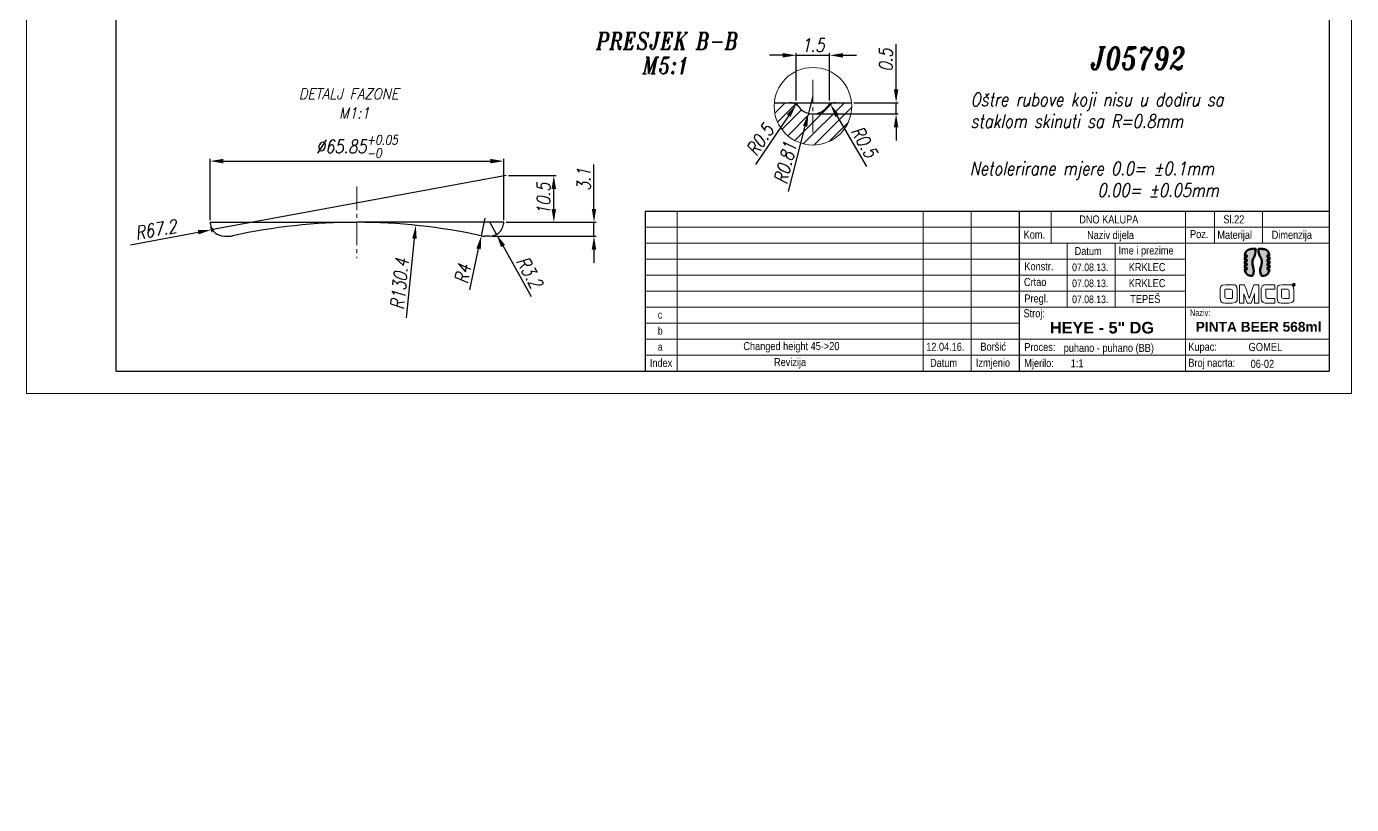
# Model space of a CAD drawing. Extents: x 407 to 920, y -71 to 445.
# Drawn here: x 406.7 to 703.7, y -71 to 103.3 of the extents above; entities that cross this region are included whole.
import ezdxf

# ---------------------------------------------------------------- set-up
doc = ezdxf.new("R2010")
doc.units = 0
doc.header["$LTSCALE"] = 7
doc.header["$MEASUREMENT"] = 0
doc.linetypes.add('CENTER2', pattern=[1.125, 0.75, -0.125, 0.125, -0.125])
doc.linetypes.add('HIDDEN', pattern=[0.375, 0.25, -0.125])
doc.layers.get('0').update_dxf_attribs({"linetype": 'CONTINUOUS', "lineweight": 15})
for name, color, linetype, lineweight in [('1', 1, 'CENTER2', 15), ('2', 2, 'HIDDEN', 15), ('3', 3, 'CONTINUOUS', 30), ('4', 5, 'CONTINUOUS', 50), ('8', 250, 'CONTINUOUS', 15)]:
    doc.layers.add(name, color=color, linetype=linetype, lineweight=lineweight)
doc.styles.add('ITALIC', font='italic.shx', dxfattribs={"width": 0.9, "height": 3})
doc.styles.add('ITALICT', font='ITALICT.shx', dxfattribs={"width": 0.8, "height": 3})
doc.styles.get("Standard").update_dxf_attribs({"font": 'isocp.shx', "height": 3})
doc.styles.add('style2', font='swissc.ttf')
doc.dimstyles.get("Standard").update_dxf_attribs({"dimtxt": 3, "dimasz": 3, "dimexe": 0.5, "dimexo": 0.5, "dimgap": 0.8, "dimtad": 1, "dimdsep": 46, "dimtxsty": 'ITALICT', "dimcen": 0.09, "dimazin": 2, "dimtfac": 1, "dimtmove": 0, "dimatfit": 3, "dimfxl": 1, "dimtolj": 1, "dimtzin": 0, "dimarcsym": 0})

# ---------------------------------------------------------------- blocks, each defined once
blk = doc.blocks.new('*D19')
at = {"color": 0, "lineweight": -2, "transparency": 16777216}
for p, q in [((447.83, 59.9), (447.83, 73.61)), ((450.83, 73.11), (510.68, 73.11)), ((513.68, 59.9), (513.68, 73.61))]:
    blk.add_line(p, q, dxfattribs=at)
at = {"color": 0, "transparency": 16777216}
for points in [[(450.83, 73.61), (450.83, 72.61), (447.83, 73.11)], [(510.68, 73.61), (510.68, 72.61), (513.68, 73.11)]]:
    blk.add_solid(points, dxfattribs=at)
at = {"color": 0, "transparency": 16777216, "insert": (480.76, 76.39), "char_height": 3, "attachment_point": 5, "style": 'ITALICT'}
blk.add_mtext('\\A1;%%c65.85{}{\\H0.71x;\\C3;\\S+0.05^ -0;}', dxfattribs=at)
blk = doc.blocks.new('*D20')
at = {"color": 0, "lineweight": -2, "transparency": 16777216}
for p, q in [((533.89, 62.4), (533.89, 72.37)), ((514.18, 59.4), (534.39, 59.4)), ((533.89, 56.3), (533.89, 59.4)), ((510.96, 56.3), (534.39, 56.3)), ((533.89, 53.3), (533.89, 50.3))]:
    blk.add_line(p, q, dxfattribs=at)
at = {"color": 0, "transparency": 16777216}
for points in [[(533.39, 62.4), (534.39, 62.4), (533.89, 59.4)], [(533.39, 53.3), (534.39, 53.3), (533.89, 56.3)]]:
    blk.add_solid(points, dxfattribs=at)
at = {"color": 0, "transparency": 16777216, "insert": (531.59, 69), "char_height": 3, "attachment_point": 5, "rotation": 90, "style": 'ITALICT'}
blk.add_mtext('\\A1;3.1', dxfattribs=at)
blk = doc.blocks.new('*D45')
at = {"color": 0, "lineweight": -2, "transparency": 16777216}
for p, q in [((510.46, 59.5), (512.03, 56.71)), ((519.9, 42.72), (513.5, 54.1))]:
    blk.add_line(p, q, dxfattribs=at)
at = {"color": 0, "transparency": 16777216}
blk.add_solid([(513.93, 54.34), (513.06, 53.85), (512.03, 56.71)], dxfattribs=at)
at = {"color": 0, "transparency": 16777216, "insert": (519.44, 48.23), "char_height": 3, "attachment_point": 5, "rotation": 299.3587, "style": 'ITALICT'}
blk.add_mtext('\\A1;R3.2', dxfattribs=at)
blk = doc.blocks.new('*D46')
at = {"color": 0, "lineweight": -2, "transparency": 16777216}
for p, q in [((509.46, 60.3), (508.64, 56.39)), ((506.09, 44.25), (508.02, 53.45))]:
    blk.add_line(p, q, dxfattribs=at)
at = {"color": 0, "transparency": 16777216}
blk.add_solid([(507.53, 53.55), (508.51, 53.35), (508.64, 56.39)], dxfattribs=at)
at = {"color": 0, "transparency": 16777216, "insert": (504.49, 47.86), "char_height": 3, "attachment_point": 5, "rotation": 78.136, "style": 'ITALICT'}
blk.add_mtext('\\A1;R4', dxfattribs=at)
blk = doc.blocks.new('*D47')
at = {"color": 0, "lineweight": -2, "transparency": 16777216}
blk.add_line((491.84, 37.98), (493.65, 55.75), dxfattribs=at)
at = {"color": 0, "transparency": 16777216}
blk.add_solid([(493.15, 55.8), (494.15, 55.7), (493.96, 58.73)], dxfattribs=at)
at = {"color": 0, "transparency": 16777216, "insert": (490.31, 45.61), "char_height": 3, "attachment_point": 5, "rotation": 84.1917, "style": 'ITALICT'}
blk.add_mtext('\\A1;R130.4', dxfattribs=at)
blk = doc.blocks.new('*D48')
at = {"color": 0, "lineweight": -2, "transparency": 16777216}
for p, q in [((514.21, 69.9), (448.12, 57.73)), ((429.97, 54.38), (445.17, 57.18))]:
    blk.add_line(p, q, dxfattribs=at)
blk.add_arc((514.21, 69.9), 67.2, 189.7783, 190.8654, dxfattribs=at)
at = {"color": 0, "transparency": 16777216}
blk.add_solid([(445.08, 57.67), (445.26, 56.69), (448.12, 57.73)], dxfattribs=at)
at = {"color": 0, "transparency": 16777216, "insert": (435.68, 57.77), "char_height": 3, "attachment_point": 5, "rotation": 10.4391, "style": 'ITALICT'}
blk.add_mtext('\\A1;R67.2', dxfattribs=at)
blk = doc.blocks.new('*D49')
at = {"color": 0, "lineweight": -2, "transparency": 16777216}
for p, q in [((514.71, 69.9), (525.39, 69.9)), ((524.89, 62.4), (524.89, 66.9)), ((514.18, 59.4), (525.39, 59.4))]:
    blk.add_line(p, q, dxfattribs=at)
at = {"color": 0, "transparency": 16777216}
for points in [[(524.39, 66.9), (525.39, 66.9), (524.89, 69.9)], [(524.39, 62.4), (525.39, 62.4), (524.89, 59.4)]]:
    blk.add_solid(points, dxfattribs=at)
at = {"color": 0, "transparency": 16777216, "insert": (522.59, 64.65), "char_height": 3, "attachment_point": 5, "rotation": 90, "style": 'ITALICT'}
blk.add_mtext('\\A1;10.5', dxfattribs=at)
blk = doc.blocks.new('*D54')
at = {"color": 0, "lineweight": -2, "transparency": 16777216}
for p, q in [((576.22, 96.81), (573.22, 96.81)), ((579.22, 86.7), (579.22, 97.31)), ((579.22, 96.81), (586.72, 96.81)), ((586.72, 86.7), (586.72, 97.31)), ((589.72, 96.81), (592.72, 96.81))]:
    blk.add_line(p, q, dxfattribs=at)
at = {"color": 0, "transparency": 16777216}
for points in [[(576.22, 97.31), (576.22, 96.31), (579.22, 96.81)], [(589.72, 97.31), (589.72, 96.31), (586.72, 96.81)]]:
    blk.add_solid(points, dxfattribs=at)
at = {"color": 0, "transparency": 16777216, "insert": (582.97, 99.11), "char_height": 3, "attachment_point": 5, "style": 'ITALICT'}
blk.add_mtext('\\A1;1.5', dxfattribs=at)
blk = doc.blocks.new('*D55')
at = {"color": 0, "lineweight": -2, "transparency": 16777216}
for p, q in [((601.61, 89.2), (601.61, 99.29)), ((592.13, 86.2), (602.11, 86.2)), ((601.61, 83.7), (601.61, 86.2)), ((583.47, 83.7), (602.11, 83.7)), ((601.61, 80.7), (601.61, 77.7))]:
    blk.add_line(p, q, dxfattribs=at)
at = {"color": 0, "transparency": 16777216}
for points in [[(601.11, 89.2), (602.11, 89.2), (601.61, 86.2)], [(601.11, 80.7), (602.11, 80.7), (601.61, 83.7)]]:
    blk.add_solid(points, dxfattribs=at)
at = {"color": 0, "transparency": 16777216, "insert": (599.31, 95.74), "char_height": 3, "attachment_point": 5, "rotation": 90, "style": 'ITALICT'}
blk.add_mtext('\\A1;0.5', dxfattribs=at)
blk = doc.blocks.new('*D56')
at = {"color": 0, "lineweight": -2, "transparency": 16777216}
blk.add_line((570.15, 72.38), (577.54, 83.29), dxfattribs=at)
at = {"color": 0, "transparency": 16777216}
blk.add_solid([(577.13, 83.57), (577.95, 83.01), (579.22, 85.77)], dxfattribs=at)
at = {"color": 0, "transparency": 16777216, "insert": (571.1, 77.88), "char_height": 3, "attachment_point": 5, "rotation": 55.8692, "style": 'ITALICT'}
blk.add_mtext('\\A1;R0.5', dxfattribs=at)
blk = doc.blocks.new('*D57')
at = {"color": 0, "lineweight": -2, "transparency": 16777216}
blk.add_line((595.02, 71.89), (588.38, 83.27), dxfattribs=at)
at = {"color": 0, "transparency": 16777216}
blk.add_solid([(588.81, 83.52), (587.95, 83.02), (586.87, 85.86)], dxfattribs=at)
at = {"color": 0, "transparency": 16777216, "insert": (594.44, 77.44), "char_height": 3, "attachment_point": 5, "rotation": 300.2511, "style": 'ITALICT'}
blk.add_mtext('\\A1;R0.5', dxfattribs=at)
blk = doc.blocks.new('*D58')
at = {"color": 0, "lineweight": -2, "transparency": 16777216}
for p, q in [((582.97, 87.76), (581.97, 83.83)), ((577.49, 66.27), (581.23, 80.92))]:
    blk.add_line(p, q, dxfattribs=at)
at = {"color": 0, "transparency": 16777216}
blk.add_solid([(580.74, 81.04), (581.71, 80.8), (581.97, 83.83)], dxfattribs=at)
at = {"color": 0, "transparency": 16777216, "insert": (576.76, 72.71), "char_height": 3, "attachment_point": 5, "rotation": 75.6935, "style": 'ITALICT'}
blk.add_mtext('\\A1;R0.81', dxfattribs=at)

msp = doc.modelspace()

# ---------------------------------------------------------------- hatches: boundary and pattern name
at = {"layer": '4'}
h = msp.add_hatch(color=142, dxfattribs=at)
edge = h.paths.add_edge_path()
edge.add_spline(control_points=[(679.769, 48.865), (679.769, 48.865), (679.769, 48.865), (679.769, 48.865), (679.769, 48.865), (679.927, 47.473), (681.157, 47.401), (681.338, 47.401), (681.338, 47.401), (681.338, 47.401), (681.475, 47.401), (681.475, 47.401), (681.475, 47.401), (682.121, 48.33), (681.47, 49.684), (681.47, 50.651), (681.47, 50.651), (681.47, 51.411), (682.139, 51.615), (682.213, 53.438), (682.213, 53.438), (681.441, 53.438), (681.441, 53.438), (681.441, 53.438), (680.138, 53.438), (679.84, 52.433), (679.773, 51.974)], knot_values=[0.8095238, 0.8095238, 0.8095238, 0.8095238, 0.8095238, 0.8095238, 0.8095238, 0.8095238, 0.8571429, 0.8571429, 0.8571429, 0.8571429, 0.9047619, 0.9047619, 0.9047619, 0.9047619, 0.952381, 0.952381, 0.952381, 0.952381, 1, 1, 1, 1.047619, 1.047619, 1.047619, 1.047619, 1.0952381, 1.0952381, 1.0952381, 1.0952381], degree=3, periodic=0)
edge.add_spline(control_points=[(679.773, 51.974), (679.773, 51.974), (680.214, 51.974), (680.214, 51.974)], knot_values=[0.0952381, 0.0952381, 0.0952381, 0.0952381, 0.1428571, 0.1428571, 0.1428571, 0.1428571], degree=3, periodic=0)
edge.add_spline(control_points=[(680.214, 51.974), (680.214, 51.974), (680.214, 51.974), (680.214, 51.974), (680.214, 51.974), (680.214, 51.974), (680.214, 51.605), (680.214, 51.605)], knot_values=[0.1428571, 0.1428571, 0.1428571, 0.1428571, 0.1428571, 0.1428571, 0.1428571, 0.1428571, 0.1904762, 0.1904762, 0.1904762, 0.1904762], degree=3, periodic=0)
edge.add_spline(control_points=[(680.214, 51.605), (680.214, 51.605), (680.214, 51.605), (680.214, 51.605), (680.214, 51.605), (680.214, 51.605), (679.752, 51.605), (679.752, 51.605)], knot_values=[0.1904762, 0.1904762, 0.1904762, 0.1904762, 0.1904762, 0.1904762, 0.1904762, 0.1904762, 0.2380952, 0.2380952, 0.2380952, 0.2380952], degree=3, periodic=0)
edge.add_spline(control_points=[(679.752, 51.605), (679.752, 51.605), (679.752, 51.605), (679.752, 51.605), (679.752, 51.605), (679.752, 51.605), (679.752, 51.061), (679.752, 51.061)], knot_values=[0.2380952, 0.2380952, 0.2380952, 0.2380952, 0.2380952, 0.2380952, 0.2380952, 0.2380952, 0.2857143, 0.2857143, 0.2857143, 0.2857143], degree=3, periodic=0)
edge.add_spline(control_points=[(679.752, 51.061), (679.752, 51.061), (679.752, 51.061), (679.752, 51.061), (679.752, 51.061), (679.752, 51.061), (680.214, 51.061), (680.214, 51.061)], knot_values=[0.2857143, 0.2857143, 0.2857143, 0.2857143, 0.2857143, 0.2857143, 0.2857143, 0.2857143, 0.3333333, 0.3333333, 0.3333333, 0.3333333], degree=3, periodic=0)
edge.add_spline(control_points=[(680.214, 51.061), (680.214, 51.061), (680.214, 51.061), (680.214, 51.061), (680.214, 51.061), (680.214, 51.061), (680.214, 50.692), (680.214, 50.692)], knot_values=[0.3333333, 0.3333333, 0.3333333, 0.3333333, 0.3333333, 0.3333333, 0.3333333, 0.3333333, 0.3809524, 0.3809524, 0.3809524, 0.3809524], degree=3, periodic=0)
edge.add_spline(control_points=[(680.214, 50.692), (680.214, 50.692), (680.214, 50.692), (680.214, 50.692), (680.214, 50.692), (680.214, 50.692), (679.752, 50.692), (679.752, 50.692)], knot_values=[0.3809524, 0.3809524, 0.3809524, 0.3809524, 0.3809524, 0.3809524, 0.3809524, 0.3809524, 0.4285714, 0.4285714, 0.4285714, 0.4285714], degree=3, periodic=0)
edge.add_spline(control_points=[(679.752, 50.692), (679.752, 50.692), (679.752, 50.692), (679.752, 50.692), (679.752, 50.692), (679.752, 50.692), (679.752, 50.148), (679.752, 50.148)], knot_values=[0.4285714, 0.4285714, 0.4285714, 0.4285714, 0.4285714, 0.4285714, 0.4285714, 0.4285714, 0.4761905, 0.4761905, 0.4761905, 0.4761905], degree=3, periodic=0)
edge.add_spline(control_points=[(679.752, 50.148), (679.752, 50.148), (679.752, 50.148), (679.752, 50.148), (679.752, 50.148), (679.752, 50.148), (680.214, 50.148), (680.214, 50.148)], knot_values=[0.4761905, 0.4761905, 0.4761905, 0.4761905, 0.4761905, 0.4761905, 0.4761905, 0.4761905, 0.5238095, 0.5238095, 0.5238095, 0.5238095], degree=3, periodic=0)
edge.add_spline(control_points=[(680.214, 50.148), (680.214, 50.148), (680.214, 50.148), (680.214, 50.148), (680.214, 50.148), (680.214, 50.148), (680.214, 49.778), (680.214, 49.778)], knot_values=[0.5238095, 0.5238095, 0.5238095, 0.5238095, 0.5238095, 0.5238095, 0.5238095, 0.5238095, 0.5714286, 0.5714286, 0.5714286, 0.5714286], degree=3, periodic=0)
edge.add_spline(control_points=[(680.214, 49.778), (680.214, 49.778), (680.214, 49.778), (680.214, 49.778), (680.214, 49.778), (680.214, 49.778), (679.752, 49.778), (679.752, 49.778)], knot_values=[0.5714286, 0.5714286, 0.5714286, 0.5714286, 0.5714286, 0.5714286, 0.5714286, 0.5714286, 0.6190476, 0.6190476, 0.6190476, 0.6190476], degree=3, periodic=0)
edge.add_spline(control_points=[(679.752, 49.778), (679.752, 49.778), (679.752, 49.778), (679.752, 49.778), (679.752, 49.778), (679.752, 49.778), (679.752, 49.235), (679.752, 49.235)], knot_values=[0.6190476, 0.6190476, 0.6190476, 0.6190476, 0.6190476, 0.6190476, 0.6190476, 0.6190476, 0.6666667, 0.6666667, 0.6666667, 0.6666667], degree=3, periodic=0)
edge.add_spline(control_points=[(679.752, 49.235), (679.752, 49.235), (679.752, 49.235), (679.752, 49.235), (679.752, 49.235), (679.752, 49.235), (680.214, 49.235), (680.214, 49.235)], knot_values=[0.6666667, 0.6666667, 0.6666667, 0.6666667, 0.6666667, 0.6666667, 0.6666667, 0.6666667, 0.7142857, 0.7142857, 0.7142857, 0.7142857], degree=3, periodic=0)
edge.add_spline(control_points=[(680.214, 49.235), (680.214, 49.235), (680.214, 49.235), (680.214, 49.235), (680.214, 49.235), (680.214, 49.235), (680.214, 48.865), (680.214, 48.865)], knot_values=[0.7142857, 0.7142857, 0.7142857, 0.7142857, 0.7142857, 0.7142857, 0.7142857, 0.7142857, 0.7619048, 0.7619048, 0.7619048, 0.7619048], degree=3, periodic=0)
edge.add_spline(control_points=[(680.214, 48.865), (680.214, 48.865), (680.214, 48.865), (680.214, 48.865), (680.214, 48.865), (680.214, 48.865), (679.769, 48.865), (679.769, 48.865)], knot_values=[0.7619048, 0.7619048, 0.7619048, 0.7619048, 0.7619048, 0.7619048, 0.7619048, 0.7619048, 0.8095238, 0.8095238, 0.8095238, 0.8095238], degree=3, periodic=0)
h = msp.add_hatch(color=253, dxfattribs=at)
edge = h.paths.add_edge_path()
edge.add_spline(control_points=[(684.837, 50.148), (684.837, 50.148), (684.837, 50.148), (684.837, 50.148), (684.837, 50.148), (684.837, 50.148), (685.299, 50.148), (685.299, 50.148)], knot_values=[0.2380952, 0.2380952, 0.2380952, 0.2380952, 0.2380952, 0.2380952, 0.2380952, 0.2380952, 0.2857143, 0.2857143, 0.2857143, 0.2857143], degree=3, periodic=0)
edge.add_spline(control_points=[(685.299, 50.148), (685.299, 50.148), (685.299, 50.148), (685.299, 50.148), (685.299, 50.148), (685.299, 50.148), (685.299, 50.692), (685.299, 50.692)], knot_values=[0.2857143, 0.2857143, 0.2857143, 0.2857143, 0.2857143, 0.2857143, 0.2857143, 0.2857143, 0.3333333, 0.3333333, 0.3333333, 0.3333333], degree=3, periodic=0)
edge.add_spline(control_points=[(685.299, 50.692), (685.299, 50.692), (685.299, 50.692), (685.299, 50.692), (685.299, 50.692), (685.299, 50.692), (684.837, 50.692), (684.837, 50.692)], knot_values=[0.3333333, 0.3333333, 0.3333333, 0.3333333, 0.3333333, 0.3333333, 0.3333333, 0.3333333, 0.3809524, 0.3809524, 0.3809524, 0.3809524], degree=3, periodic=0)
edge.add_spline(control_points=[(684.837, 50.692), (684.837, 50.692), (684.837, 50.692), (684.837, 50.692), (684.837, 50.692), (684.837, 50.692), (684.837, 51.061), (684.837, 51.061)], knot_values=[0.3809524, 0.3809524, 0.3809524, 0.3809524, 0.3809524, 0.3809524, 0.3809524, 0.3809524, 0.4285714, 0.4285714, 0.4285714, 0.4285714], degree=3, periodic=0)
edge.add_spline(control_points=[(684.837, 51.061), (684.837, 51.061), (684.837, 51.061), (684.837, 51.061), (684.837, 51.061), (684.837, 51.061), (685.299, 51.061), (685.299, 51.061)], knot_values=[0.4285714, 0.4285714, 0.4285714, 0.4285714, 0.4285714, 0.4285714, 0.4285714, 0.4285714, 0.4761905, 0.4761905, 0.4761905, 0.4761905], degree=3, periodic=0)
edge.add_spline(control_points=[(685.299, 51.061), (685.299, 51.061), (685.299, 51.061), (685.299, 51.061), (685.299, 51.061), (685.299, 51.061), (685.299, 51.605), (685.299, 51.605)], knot_values=[0.4761905, 0.4761905, 0.4761905, 0.4761905, 0.4761905, 0.4761905, 0.4761905, 0.4761905, 0.5238095, 0.5238095, 0.5238095, 0.5238095], degree=3, periodic=0)
edge.add_spline(control_points=[(685.299, 51.605), (685.299, 51.605), (685.299, 51.605), (685.299, 51.605), (685.299, 51.605), (685.299, 51.605), (684.837, 51.605), (684.837, 51.605)], knot_values=[0.5238095, 0.5238095, 0.5238095, 0.5238095, 0.5238095, 0.5238095, 0.5238095, 0.5238095, 0.5714286, 0.5714286, 0.5714286, 0.5714286], degree=3, periodic=0)
edge.add_spline(control_points=[(684.837, 51.605), (684.837, 51.605), (684.837, 51.605), (684.837, 51.605), (684.837, 51.605), (684.837, 51.605), (684.837, 51.974), (684.837, 51.974)], knot_values=[0.5714286, 0.5714286, 0.5714286, 0.5714286, 0.5714286, 0.5714286, 0.5714286, 0.5714286, 0.6190476, 0.6190476, 0.6190476, 0.6190476], degree=3, periodic=0)
edge.add_spline(control_points=[(684.837, 51.974), (684.837, 51.974), (684.837, 51.974), (684.837, 51.974), (684.837, 51.974), (684.837, 51.974), (685.28, 51.974), (685.28, 51.974)], knot_values=[0.6190476, 0.6190476, 0.6190476, 0.6190476, 0.6190476, 0.6190476, 0.6190476, 0.6190476, 0.6666667, 0.6666667, 0.6666667, 0.6666667], degree=3, periodic=0)
edge.add_spline(control_points=[(685.28, 51.974), (685.28, 51.974), (685.28, 51.974), (685.28, 51.974), (685.28, 51.974), (685.118, 53.358), (683.894, 53.438), (683.713, 53.438), (683.713, 53.438), (683.713, 53.438), (682.838, 53.438), (682.838, 53.438)], knot_values=[0.6666667, 0.6666667, 0.6666667, 0.6666667, 0.6666667, 0.6666667, 0.6666667, 0.6666667, 0.7142857, 0.7142857, 0.7142857, 0.7142857, 0.7619048, 0.7619048, 0.7619048, 0.7619048], degree=3, periodic=0)
edge.add_spline(control_points=[(682.838, 53.438), (682.838, 53.438), (682.838, 53.438), (682.838, 53.438), (682.838, 53.438), (682.911, 51.615), (683.581, 51.411), (683.581, 50.651), (683.581, 50.651), (683.581, 49.684), (682.93, 48.33), (683.576, 47.401), (683.576, 47.401), (683.576, 47.401), (683.62, 47.401), (683.62, 47.401), (683.62, 47.401), (684.924, 47.401), (685.215, 48.406), (685.28, 48.865)], knot_values=[0.7619048, 0.7619048, 0.7619048, 0.7619048, 0.7619048, 0.7619048, 0.7619048, 0.7619048, 0.8095238, 0.8095238, 0.8095238, 0.8095238, 0.8571429, 0.8571429, 0.8571429, 0.8571429, 0.9047619, 0.9047619, 0.9047619, 0.9047619, 0.952381, 0.952381, 0.952381, 0.952381], degree=3, periodic=0)
edge.add_spline(control_points=[(685.28, 48.865), (685.28, 48.865), (684.837, 48.865), (684.837, 48.865), (684.837, 48.865), (684.837, 49.235), (684.837, 49.235)], knot_values=[0.952381, 0.952381, 0.952381, 0.952381, 1, 1, 1, 1.047619, 1.047619, 1.047619, 1.047619], degree=3, periodic=0)
edge.add_spline(control_points=[(684.837, 49.235), (684.837, 49.235), (684.837, 49.235), (684.837, 49.235), (684.837, 49.235), (684.837, 49.235), (685.299, 49.235), (685.299, 49.235)], knot_values=[0.047619, 0.047619, 0.047619, 0.047619, 0.047619, 0.047619, 0.047619, 0.047619, 0.0952381, 0.0952381, 0.0952381, 0.0952381], degree=3, periodic=0)
edge.add_spline(control_points=[(685.299, 49.235), (685.299, 49.235), (685.299, 49.235), (685.299, 49.235), (685.299, 49.235), (685.299, 49.235), (685.299, 49.778), (685.299, 49.778)], knot_values=[0.0952381, 0.0952381, 0.0952381, 0.0952381, 0.0952381, 0.0952381, 0.0952381, 0.0952381, 0.1428571, 0.1428571, 0.1428571, 0.1428571], degree=3, periodic=0)
edge.add_spline(control_points=[(685.299, 49.778), (685.299, 49.778), (685.299, 49.778), (685.299, 49.778), (685.299, 49.778), (685.299, 49.778), (684.837, 49.778), (684.837, 49.778)], knot_values=[0.1428571, 0.1428571, 0.1428571, 0.1428571, 0.1428571, 0.1428571, 0.1428571, 0.1428571, 0.1904762, 0.1904762, 0.1904762, 0.1904762], degree=3, periodic=0)
edge.add_spline(control_points=[(684.837, 49.778), (684.837, 49.778), (684.837, 49.778), (684.837, 49.778), (684.837, 49.778), (684.837, 49.778), (684.837, 50.148), (684.837, 50.148)], knot_values=[0.1904762, 0.1904762, 0.1904762, 0.1904762, 0.1904762, 0.1904762, 0.1904762, 0.1904762, 0.2380952, 0.2380952, 0.2380952, 0.2380952], degree=3, periodic=0)
at = {"layer": '8'}
h = msp.add_hatch(dxfattribs=at)
h.set_pattern_fill('ANSI31', color=256, scale=15)
h.paths.add_polyline_path([(591.662, 85.399, 0.0230922), (591.625, 86.2), (588.128, 86.2, 0.229735), (586.165, 85.248, -0.4850713), (579.784, 85.248, 0.229735), (577.82, 86.2), (574.323, 86.2, 0.0230922), (574.286, 85.399, 1)])

# ---------------------------------------------------------------- linework, layer by layer
for p, q in [((406.69, 441.049), (406.69, 21.049)), ((703.69, 441.049), (703.69, 21.049)), ((552.541, 61.926), (552.541, 26.049)), ((607.678, 61.926), (607.678, 26.049)), ((618.44, 61.926), (618.44, 26.049)), ((636.379, 61.926), (636.379, 54.751)), ((666.515, 61.926), (666.515, 26.049)), ((672.973, 61.926), (672.973, 54.751)), ((683.736, 61.926), (683.736, 54.751)), ((545.366, 58.338), (698.69, 58.338)), ((698.69, 54.751), (545.366, 54.751)), ((639.966, 54.751), (639.966, 40.4)), ((650.729, 54.751), (650.729, 40.4)), ((545.366, 51.163), (666.515, 51.163)), ((545.366, 47.575), (666.515, 47.575)), ((545.366, 43.988), (666.515, 43.988)), ((545.366, 40.4), (698.69, 40.4)), ((629.203, 36.812), (545.366, 36.812)), ((545.366, 33.225), (698.69, 33.225)), ((545.366, 29.637), (698.69, 29.637)), ((406.69, 21.049), (703.69, 21.049))]:
    msp.add_line(p, q)
msp.add_circle((582.974, 85.399), 8.688)
for points, knots in [([(676.917, 41.321), (676.917, 41.321), (675.363, 41.321), (675.363, 41.321), (675.363, 41.321), (675.231, 41.321), (674.283, 41.376), (674.283, 42.526), (674.283, 42.526), (674.283, 42.526), (674.283, 44.282), (674.283, 44.282), (674.283, 44.282), (674.283, 44.282), (674.283, 45.432), (675.433, 45.432), (675.433, 45.432), (675.433, 45.432), (676.979, 45.432), (676.979, 45.432), (676.979, 45.432), (677.112, 45.432), (678.059, 45.369), (678.059, 44.219), (678.059, 44.219), (678.059, 44.219), (678.059, 42.471), (678.059, 42.471), (678.059, 42.471), (678.059, 42.471), (678.066, 41.321), (676.917, 41.321)], [0, 0, 0, 0, 0.125, 0.125, 0.125, 0.1875, 0.25, 0.25, 0.25, 0.3125, 0.375, 0.375, 0.375, 0.4375, 0.5, 0.5, 0.5, 0.5625, 0.625, 0.625, 0.625, 0.6875, 0.75, 0.75, 0.75, 0.8125, 0.875, 0.875, 0.875, 0.9375, 1, 1, 1, 1]), ([(681.975, 41.321), (681.975, 41.321), (681.975, 43.474), (681.975, 43.474), (681.975, 43.474), (681.975, 43.474), (681.223, 41.321), (681.223, 41.321), (681.223, 41.321), (681.223, 41.321), (680.317, 41.321), (680.317, 41.321), (680.317, 41.321), (680.317, 41.321), (679.55, 43.376), (679.55, 43.376), (679.55, 43.376), (679.55, 43.376), (679.55, 41.321), (679.55, 41.321), (679.55, 41.321), (679.55, 41.321), (678.582, 41.321), (678.582, 41.321), (678.582, 41.321), (678.582, 41.321), (678.582, 45.432), (678.582, 45.432), (678.582, 45.432), (678.582, 45.432), (679.704, 45.432), (679.704, 45.432), (679.704, 45.432), (679.704, 45.432), (680.783, 42.401), (680.783, 42.401), (680.783, 42.401), (680.783, 42.401), (681.815, 45.432), (681.815, 45.432), (681.815, 45.432), (681.815, 45.432), (682.916, 45.432), (682.916, 45.432), (682.916, 45.432), (682.916, 45.432), (682.916, 41.321), (682.916, 41.321), (682.916, 41.321), (682.916, 41.321), (681.975, 41.321), (681.975, 41.321)], [0, 0, 0, 0, 0.0769231, 0.0769231, 0.0769231, 0.1153846, 0.1538462, 0.1538462, 0.1538462, 0.1923077, 0.2307692, 0.2307692, 0.2307692, 0.2692308, 0.3076923, 0.3076923, 0.3076923, 0.3461538, 0.3846154, 0.3846154, 0.3846154, 0.4230769, 0.4615385, 0.4615385, 0.4615385, 0.5, 0.5384615, 0.5384615, 0.5384615, 0.5769231, 0.6153846, 0.6153846, 0.6153846, 0.6538462, 0.6923077, 0.6923077, 0.6923077, 0.7307692, 0.7692308, 0.7692308, 0.7692308, 0.8076923, 0.8461538, 0.8461538, 0.8461538, 0.8846154, 0.9230769, 0.9230769, 0.9230769, 0.9615385, 1, 1, 1, 1]), ([(686.539, 42.366), (686.539, 42.366), (684.887, 42.366), (684.887, 42.366), (684.887, 42.366), (684.483, 42.366), (684.483, 42.833), (684.483, 42.833), (684.483, 42.833), (684.483, 42.833), (684.483, 44.317), (684.483, 44.317), (684.483, 44.317), (684.483, 44.449), (684.616, 44.456), (684.616, 44.456), (684.616, 44.456), (684.616, 44.456), (686.539, 44.456), (686.539, 44.456), (686.539, 44.456), (686.539, 44.456), (686.539, 45.432), (686.539, 45.432), (686.539, 45.432), (686.539, 45.432), (684.588, 45.432), (684.588, 45.432), (684.588, 45.432), (683.438, 45.432), (683.438, 44.282), (683.438, 44.282), (683.438, 44.282), (683.438, 44.282), (683.438, 42.526), (683.438, 42.526), (683.438, 42.526), (683.438, 41.376), (684.386, 41.321), (684.518, 41.321), (684.518, 41.321), (684.518, 41.321), (686.539, 41.321), (686.539, 41.321), (686.539, 41.321), (686.539, 41.321), (686.539, 42.366), (686.539, 42.366)], [0, 0, 0, 0, 0.0833333, 0.0833333, 0.0833333, 0.125, 0.1666667, 0.1666667, 0.1666667, 0.2083333, 0.25, 0.25, 0.25, 0.2916667, 0.3333333, 0.3333333, 0.3333333, 0.375, 0.4166667, 0.4166667, 0.4166667, 0.4583333, 0.5, 0.5, 0.5, 0.5416667, 0.5833333, 0.5833333, 0.5833333, 0.625, 0.6666667, 0.6666667, 0.6666667, 0.7083333, 0.75, 0.75, 0.75, 0.7916667, 0.8333333, 0.8333333, 0.8333333, 0.875, 0.9166667, 0.9166667, 0.9166667, 0.9583333, 1, 1, 1, 1]), ([(689.625, 41.321), (689.625, 41.321), (688.071, 41.321), (688.071, 41.321), (688.071, 41.321), (687.939, 41.321), (686.992, 41.376), (686.992, 42.526), (686.992, 42.526), (686.992, 42.526), (686.992, 44.282), (686.992, 44.282), (686.992, 44.282), (686.992, 44.282), (686.992, 45.432), (688.141, 45.432), (688.141, 45.432), (688.141, 45.432), (689.688, 45.432), (689.688, 45.432), (689.688, 45.432), (689.82, 45.432), (690.768, 45.369), (690.768, 44.219), (690.768, 44.219), (690.768, 44.219), (690.768, 42.471), (690.768, 42.471), (690.768, 42.471), (690.768, 42.471), (690.775, 41.321), (689.625, 41.321)], [0, 0, 0, 0, 0.125, 0.125, 0.125, 0.1875, 0.25, 0.25, 0.25, 0.3125, 0.375, 0.375, 0.375, 0.4375, 0.5, 0.5, 0.5, 0.5625, 0.625, 0.625, 0.625, 0.6875, 0.75, 0.75, 0.75, 0.8125, 0.875, 0.875, 0.875, 0.9375, 1, 1, 1, 1]), ([(690.784, 45.171), (690.631, 45.171), (690.507, 45.295), (690.507, 45.448), (690.507, 45.448), (690.507, 45.601), (690.631, 45.725), (690.784, 45.725), (690.784, 45.725), (690.937, 45.725), (691.062, 45.601), (691.062, 45.448), (691.062, 45.448), (691.062, 45.295), (690.937, 45.171), (690.784, 45.171)], [0, 0, 0, 0, 0.25, 0.25, 0.25, 0.375, 0.5, 0.5, 0.5, 0.625, 0.75, 0.75, 0.75, 0.875, 1, 1, 1, 1]), ([(690.784, 45.664), (690.666, 45.664), (690.568, 45.567), (690.568, 45.448), (690.568, 45.448), (690.568, 45.329), (690.666, 45.232), (690.784, 45.232), (690.784, 45.232), (690.903, 45.232), (691, 45.329), (691, 45.448), (691, 45.448), (691, 45.567), (690.903, 45.664), (690.784, 45.664)], [0, 0, 0, 0, 0.25, 0.25, 0.25, 0.375, 0.5, 0.5, 0.5, 0.625, 0.75, 0.75, 0.75, 0.875, 1, 1, 1, 1]), ([(690.847, 45.4), (690.847, 45.4), (690.905, 45.312), (690.905, 45.312), (690.905, 45.312), (690.905, 45.312), (690.828, 45.312), (690.828, 45.312), (690.828, 45.312), (690.828, 45.312), (690.781, 45.391), (690.781, 45.391), (690.781, 45.391), (690.781, 45.391), (690.75, 45.391), (690.75, 45.391), (690.75, 45.391), (690.75, 45.391), (690.75, 45.312), (690.75, 45.312), (690.75, 45.312), (690.75, 45.312), (690.681, 45.312), (690.681, 45.312), (690.681, 45.312), (690.681, 45.312), (690.681, 45.593), (690.681, 45.593), (690.681, 45.593), (690.681, 45.593), (690.803, 45.593), (690.803, 45.593), (690.803, 45.593), (690.826, 45.593), (690.911, 45.593), (690.911, 45.492), (690.911, 45.492), (690.911, 45.439), (690.878, 45.412), (690.847, 45.4)], [0, 0, 0, 0, 0.1, 0.1, 0.1, 0.15, 0.2, 0.2, 0.2, 0.25, 0.3, 0.3, 0.3, 0.35, 0.4, 0.4, 0.4, 0.45, 0.5, 0.5, 0.5, 0.55, 0.6, 0.6, 0.6, 0.65, 0.7, 0.7, 0.7, 0.75, 0.8, 0.8, 0.8, 0.85, 0.9, 0.9, 0.9, 0.95, 1, 1, 1, 1]), ([(690.786, 45.534), (690.786, 45.534), (690.75, 45.534), (690.75, 45.534), (690.75, 45.534), (690.75, 45.534), (690.75, 45.446), (690.75, 45.446), (690.75, 45.446), (690.75, 45.446), (690.786, 45.446), (690.786, 45.446), (690.786, 45.446), (690.823, 45.446), (690.838, 45.46), (690.838, 45.492), (690.838, 45.492), (690.838, 45.525), (690.823, 45.534), (690.786, 45.534)], [0, 0, 0, 0, 0.2, 0.2, 0.2, 0.3, 0.4, 0.4, 0.4, 0.5, 0.6, 0.6, 0.6, 0.7, 0.8, 0.8, 0.8, 0.9, 1, 1, 1, 1]), ([(677.014, 43.982), (677.014, 43.982), (677.014, 44.456), (676.61, 44.456), (676.61, 44.456), (676.61, 44.456), (675.461, 44.456), (675.461, 44.456), (675.461, 44.456), (675.461, 44.456), (675.328, 44.449), (675.328, 44.317), (675.328, 44.317), (675.328, 44.317), (675.328, 42.833), (675.328, 42.833), (675.328, 42.833), (675.328, 42.833), (675.328, 42.366), (675.732, 42.366), (675.732, 42.366), (675.732, 42.366), (676.882, 42.366), (676.882, 42.366), (676.882, 42.366), (676.882, 42.366), (677.014, 42.366), (677.014, 42.498), (677.014, 42.498), (677.014, 42.498), (677.014, 43.982), (677.014, 43.982)], [0, 0, 0, 0, 0.125, 0.125, 0.125, 0.1875, 0.25, 0.25, 0.25, 0.3125, 0.375, 0.375, 0.375, 0.4375, 0.5, 0.5, 0.5, 0.5625, 0.625, 0.625, 0.625, 0.6875, 0.75, 0.75, 0.75, 0.8125, 0.875, 0.875, 0.875, 0.9375, 1, 1, 1, 1]), ([(689.723, 43.982), (689.723, 43.982), (689.723, 44.456), (689.319, 44.456), (689.319, 44.456), (689.319, 44.456), (688.169, 44.456), (688.169, 44.456), (688.169, 44.456), (688.169, 44.456), (688.037, 44.449), (688.037, 44.317), (688.037, 44.317), (688.037, 44.317), (688.037, 42.833), (688.037, 42.833), (688.037, 42.833), (688.037, 42.833), (688.037, 42.366), (688.441, 42.366), (688.441, 42.366), (688.441, 42.366), (689.59, 42.366), (689.59, 42.366), (689.59, 42.366), (689.59, 42.366), (689.723, 42.366), (689.723, 42.498), (689.723, 42.498), (689.723, 42.498), (689.723, 43.982), (689.723, 43.982)], [0, 0, 0, 0, 0.125, 0.125, 0.125, 0.1875, 0.25, 0.25, 0.25, 0.3125, 0.375, 0.375, 0.375, 0.4375, 0.5, 0.5, 0.5, 0.5625, 0.625, 0.625, 0.625, 0.6875, 0.75, 0.75, 0.75, 0.8125, 0.875, 0.875, 0.875, 0.9375, 1, 1, 1, 1])]:
    msp.add_open_spline(points, degree=3, knots=knots)
at = {"layer": '1'}
for p, q in [((582.974, 91.307), (582.974, 79.491)), ((480.759, 67.403), (480.759, 51.403))]:
    msp.add_line(p, q, dxfattribs=at)
at = {"layer": '2'}
for start, end in [(202.61986, 218.24662), (321.75338, 337.38014)]:
    msp.add_arc((582.974, 87.763), 4.062, start, end, dxfattribs=at)
at = {"layer": '3'}
for p, q in [((426.69, 436.049), (426.69, 26.049)), ((698.69, 436.049), (698.69, 26.049)), ((574.323, 86.2), (591.625, 86.2)), ((447.834, 59.403), (480.759, 59.403)), ((513.684, 59.403), (480.759, 59.403)), ((545.366, 61.926), (698.69, 61.926)), ((545.366, 61.926), (545.366, 26.049)), ((629.203, 61.926), (629.203, 26.049)), ((698.69, 61.926), (698.69, 26.049)), ((698.69, 61.926), (698.69, 26.049)), ((698.69, 61.399), (698.69, 26.049)), ((451.059, 56.303), (452.059, 56.303)), ((510.459, 56.303), (509.459, 56.303)), ((426.69, 26.049), (698.69, 26.049)), ((545.366, 26.049), (698.69, 26.049)), ((545.366, 26.049), (698.69, 26.049)), ((547.616, 26.049), (698.69, 26.049))]:
    msp.add_line(p, q, dxfattribs=at)
for centre, radius, start, end in [((577.82, 83.7), 2.5, 38.24662, 90), ((588.128, 83.7), 2.5, 90, 141.75338), ((582.974, 87.763), 4.062, 218.24662, 321.75338), ((514.209, 69.903), 67.2, 188.9893, 189.35204), ((480.759, -70.998), 130.401, 90, 102.3298), ((480.759, -70.998), 130.401, 77.6702, 90), ((447.309, 69.903), 67.2, 350.64796, 351.0107), ((451.059, 59.503), 3.2, 189.35204, 270), ((510.459, 59.503), 3.2, 270, 350.64796), ((452.059, 60.303), 4, 270, 282.3298), ((509.459, 60.303), 4, 257.6702, 270)]:
    msp.add_arc(centre, radius, start, end, dxfattribs=at)
at = {"layer": '4', "color": 142}
msp.add_open_spline([(682.213, 53.438), (682.213, 53.438), (681.441, 53.438), (681.441, 53.438), (681.441, 53.438), (680.138, 53.438), (679.84, 52.433), (679.773, 51.974), (679.773, 51.974), (679.773, 51.974), (680.214, 51.974), (680.214, 51.974), (680.214, 51.974), (680.214, 51.974), (680.214, 51.605), (680.214, 51.605), (680.214, 51.605), (680.214, 51.605), (679.752, 51.605), (679.752, 51.605), (679.752, 51.605), (679.752, 51.605), (679.752, 51.061), (679.752, 51.061), (679.752, 51.061), (679.752, 51.061), (680.214, 51.061), (680.214, 51.061), (680.214, 51.061), (680.214, 51.061), (680.214, 50.692), (680.214, 50.692), (680.214, 50.692), (680.214, 50.692), (679.752, 50.692), (679.752, 50.692), (679.752, 50.692), (679.752, 50.692), (679.752, 50.148), (679.752, 50.148), (679.752, 50.148), (679.752, 50.148), (680.214, 50.148), (680.214, 50.148), (680.214, 50.148), (680.214, 50.148), (680.214, 49.778), (680.214, 49.778), (680.214, 49.778), (680.214, 49.778), (679.752, 49.778), (679.752, 49.778), (679.752, 49.778), (679.752, 49.778), (679.752, 49.235), (679.752, 49.235), (679.752, 49.235), (679.752, 49.235), (680.214, 49.235), (680.214, 49.235), (680.214, 49.235), (680.214, 49.235), (680.214, 48.865), (680.214, 48.865), (680.214, 48.865), (680.214, 48.865), (679.769, 48.865), (679.769, 48.865), (679.769, 48.865), (679.927, 47.473), (681.157, 47.401), (681.338, 47.401), (681.338, 47.401), (681.338, 47.401), (681.475, 47.401), (681.475, 47.401), (681.475, 47.401), (682.121, 48.33), (681.47, 49.684), (681.47, 50.651), (681.47, 50.651), (681.47, 51.411), (682.139, 51.615), (682.213, 53.438)], degree=3, knots=[0, 0, 0, 0, 0.047619, 0.047619, 0.047619, 0.0714286, 0.0952381, 0.0952381, 0.0952381, 0.1190476, 0.1428571, 0.1428571, 0.1428571, 0.1666667, 0.1904762, 0.1904762, 0.1904762, 0.2142857, 0.2380952, 0.2380952, 0.2380952, 0.2619048, 0.2857143, 0.2857143, 0.2857143, 0.3095238, 0.3333333, 0.3333333, 0.3333333, 0.3571429, 0.3809524, 0.3809524, 0.3809524, 0.4047619, 0.4285714, 0.4285714, 0.4285714, 0.452381, 0.4761905, 0.4761905, 0.4761905, 0.5, 0.5238095, 0.5238095, 0.5238095, 0.547619, 0.5714286, 0.5714286, 0.5714286, 0.5952381, 0.6190476, 0.6190476, 0.6190476, 0.6428571, 0.6666667, 0.6666667, 0.6666667, 0.6904762, 0.7142857, 0.7142857, 0.7142857, 0.7380952, 0.7619048, 0.7619048, 0.7619048, 0.7857143, 0.8095238, 0.8095238, 0.8095238, 0.8333333, 0.8571429, 0.8571429, 0.8571429, 0.8809524, 0.9047619, 0.9047619, 0.9047619, 0.9285714, 0.952381, 0.952381, 0.952381, 0.9761905, 1, 1, 1, 1], dxfattribs=at)
at = {"layer": '4', "color": 253}
msp.add_open_spline([(684.837, 48.865), (684.837, 48.865), (684.837, 49.235), (684.837, 49.235), (684.837, 49.235), (684.837, 49.235), (685.299, 49.235), (685.299, 49.235), (685.299, 49.235), (685.299, 49.235), (685.299, 49.778), (685.299, 49.778), (685.299, 49.778), (685.299, 49.778), (684.837, 49.778), (684.837, 49.778), (684.837, 49.778), (684.837, 49.778), (684.837, 50.148), (684.837, 50.148), (684.837, 50.148), (684.837, 50.148), (685.299, 50.148), (685.299, 50.148), (685.299, 50.148), (685.299, 50.148), (685.299, 50.692), (685.299, 50.692), (685.299, 50.692), (685.299, 50.692), (684.837, 50.692), (684.837, 50.692), (684.837, 50.692), (684.837, 50.692), (684.837, 51.061), (684.837, 51.061), (684.837, 51.061), (684.837, 51.061), (685.299, 51.061), (685.299, 51.061), (685.299, 51.061), (685.299, 51.061), (685.299, 51.605), (685.299, 51.605), (685.299, 51.605), (685.299, 51.605), (684.837, 51.605), (684.837, 51.605), (684.837, 51.605), (684.837, 51.605), (684.837, 51.974), (684.837, 51.974), (684.837, 51.974), (684.837, 51.974), (685.28, 51.974), (685.28, 51.974), (685.28, 51.974), (685.118, 53.358), (683.894, 53.438), (683.713, 53.438), (683.713, 53.438), (683.713, 53.438), (682.838, 53.438), (682.838, 53.438), (682.838, 53.438), (682.911, 51.615), (683.581, 51.411), (683.581, 50.651), (683.581, 50.651), (683.581, 49.684), (682.93, 48.33), (683.576, 47.401), (683.576, 47.401), (683.576, 47.401), (683.62, 47.401), (683.62, 47.401), (683.62, 47.401), (684.924, 47.401), (685.215, 48.406), (685.28, 48.865), (685.28, 48.865), (685.28, 48.865), (684.837, 48.865), (684.837, 48.865)], degree=3, knots=[0, 0, 0, 0, 0.047619, 0.047619, 0.047619, 0.0714286, 0.0952381, 0.0952381, 0.0952381, 0.1190476, 0.1428571, 0.1428571, 0.1428571, 0.1666667, 0.1904762, 0.1904762, 0.1904762, 0.2142857, 0.2380952, 0.2380952, 0.2380952, 0.2619048, 0.2857143, 0.2857143, 0.2857143, 0.3095238, 0.3333333, 0.3333333, 0.3333333, 0.3571429, 0.3809524, 0.3809524, 0.3809524, 0.4047619, 0.4285714, 0.4285714, 0.4285714, 0.452381, 0.4761905, 0.4761905, 0.4761905, 0.5, 0.5238095, 0.5238095, 0.5238095, 0.547619, 0.5714286, 0.5714286, 0.5714286, 0.5952381, 0.6190476, 0.6190476, 0.6190476, 0.6428571, 0.6666667, 0.6666667, 0.6666667, 0.6904762, 0.7142857, 0.7142857, 0.7142857, 0.7380952, 0.7619048, 0.7619048, 0.7619048, 0.7857143, 0.8095238, 0.8095238, 0.8095238, 0.8333333, 0.8571429, 0.8571429, 0.8571429, 0.8809524, 0.9047619, 0.9047619, 0.9047619, 0.9285714, 0.952381, 0.952381, 0.952381, 0.9761905, 1, 1, 1, 1], dxfattribs=at)

# ---------------------------------------------------------------- texts
for s, height, style, width, p in [('PRESJEK B-B', 3.75, 'ITALICT', 0.8, (534.387, 98.142)), ('J05792', 5, 'ITALICT', 0.8, (645.292, 93.633)), ('M5:1', 3.75, 'ITALICT', 0.8, (544.801, 92.677)), ('DETALJ FAZONE', 2.4, 'ITALIC', 0.9, (467.714, 86.98)), ('Oštre rubove koji nisu u dodiru sa', 3, 'ITALICT', 0.8, (618.315, 85.409)), ('M1:1', 2.4, 'ITALIC', 0.9, (476.751, 82.685)), ('staklom skinuti sa R=0.8mm', 3, 'ITALICT', 0.8, (618.315, 80.551)), ('Netolerirane mjere 0.0= %%p0.1mm', 3, 'ITALICT', 0.8, (618.114, 69.949)), ('                0.00= %%p0.05mm', 3, 'ITALICT', 0.8, (618.114, 65.092))]:
    msp.add_text(s, height=height, dxfattribs=dict(style=style, width=width)).set_placement(p)
at = {"style": 'style2'}
for s, height, p in [('DNO KALUPA', 1.7938, (642.668, 59.153)), ('Sl.22', 1.7938, (674.976, 59.166)), ('Kom.', 1.7938, (630.197, 55.759)), ('Naziv dijela', 1.79382, (644.424, 55.65)), ('Poz.', 1.7938, (667.504, 55.863)), ('Materijal', 1.7938, (673.622, 55.704)), ('Dimenzija', 1.7938, (685.813, 55.707)), ('Datum', 1.7938, (641.634, 52.075)), ('Ime i prezime', 1.79382, (651.481, 52.21)), ('Konstr.', 1.7938, (630.37, 48.641)), ('07.08.13.', 1.7, (641.068, 48.475)), ('KRKLEC', 1.7938, (653.767, 48.475)), ('Crtao', 1.7938, (630.275, 45.137)), ('07.08.13.', 1.7, (641.068, 44.888)), ('KRKLEC', 1.7938, (653.767, 44.888)), ('Pregl.', 1.7938, (630.37, 41.443)), ('07.08.13.', 1.7, (641.068, 41.3)), ('TEPEŠ', 1.7938, (654.103, 41.319)), ('c', 1.7, (548.205, 37.847)), ('Stroj:', 1.7938, (630.175, 38.136)), ('Naziv:', 1.4351, (667.486, 38.442)), ('b', 1.7, (548.205, 34.259)), ('a', 1.7, (548.205, 30.672)), ('Changed height 45->20', 1.79382, (567.373, 30.781)), ('12.04.16.', 1.7938, (608.362, 30.617)), ('Boršić', 1.7938, (620.51, 30.658)), ('Proces:', 1.7938, (630.349, 30.573)), ('puhano - puhano (BB)', 1.79382, (639.179, 30.38)), ('Kupac:', 1.7938, (667.106, 30.634)), ('GOMEL', 1.8268, (680.613, 30.563)), ('Index', 1.7938, (546.408, 27.017)), ('Revizija', 1.7938, (574.255, 27.193)), ('Datum', 1.7938, (609.229, 27.029)), ('Izmjenio', 1.7938, (619.499, 27.071)), ('Mjerilo:', 1.7938, (630.349, 26.985)), ('1:1', 1.7938, (640.77, 26.931)), ('Broj nacrta:', 1.79382, (667.115, 27.045)), ('06-02', 1.7938, (681.083, 26.817))]:
    msp.add_text(s, height=height, dxfattribs=at).set_placement(p)
at = {"attachment_point": 1}
for s, insert, char_height, width in [('{\\fArial|b1|i0|c238|p34;HEYE - 5" DG}', (636.109, 37.103), 2.6, 26.63899), ('{\\fArial|b1|i0|c238|p34;PINTA BEER 568ml}', (668.782, 37.102), 2.2, 33.26148)]:
    msp.add_mtext(s, dxfattribs=dict(at, insert=insert, char_height=char_height, width=width))

# ---------------------------------------------------------------- dimensions: what is measured, and where the dimension line sits
dim = msp.add_linear_dim(base=(586.724, 96.807), p1=(579.224, 86.2), p2=(586.724, 86.2), dimstyle='Standard', override={"dimlfac": 0.2, "dimtol": 0, "dimlim": 0, "dimtp": 0, "dimtm": 0, "dimtfac": 1, "dimtdec": 2, "dimtolj": 1, "dimtzin": 0})
dim.commit()
dim.dimension.update_dxf_attribs({"geometry": '*D54', "text_midpoint": (582.974, 99.107)})
dim = msp.add_linear_dim(base=(601.614, 86.2), p1=(582.974, 83.7), p2=(591.625, 86.2), angle=90, dimstyle='Standard', override={"dimlfac": 0.2, "dimtol": 0, "dimlim": 0, "dimtp": 0, "dimtm": 0, "dimtfac": 1, "dimtdec": 2, "dimtolj": 1, "dimtzin": 0})
dim.commit()
dim.dimension.update_dxf_attribs({"geometry": '*D55', "text_midpoint": (599.314, 95.743)})
dim = msp.add_radius_dim(center=(582.974, 87.763), mpoint=(581.97, 83.826), dimstyle='Standard', override={"dimlfac": 0.2})
dim.commit()
dim.dimension.update_dxf_attribs({"geometry": '*D58', "text_midpoint": (576.762, 72.712)})
for center, mpoint, picture, middle in [((577.82, 83.7), (579.223, 85.77), '*D56', (573.003, 76.594)), ((588.128, 83.7), (586.868, 85.86), '*D57', (592.453, 76.284))]:
    dim = msp.add_radius_dim(center=center, mpoint=mpoint, dimstyle='Standard', override={"dimlfac": 0.2, "dimtol": 0, "dimlim": 0, "dimtp": 0, "dimtm": 0, "dimtfac": 1, "dimtdec": 2, "dimtolj": 1, "dimtzin": 0})
    dim.commit()
    dim.dimension.update_dxf_attribs({"geometry": picture, "text_midpoint": middle, "dimtype": 164})
dim = msp.add_linear_dim(base=(513.684, 73.11), p1=(447.834, 59.403), p2=(513.684, 59.403), text='%%c<>{}{\\H0.71x;\\C3;\\S+0.05^ -0;}', dimstyle='Standard', override={"dimtp": 0.05, "dimtm": 0})
dim.commit()
dim.dimension.update_dxf_attribs({"geometry": '*D19', "text_midpoint": (480.759, 76.395)})
dim = msp.add_linear_dim(base=(533.891, 56.303), p1=(513.684, 59.403), p2=(510.459, 56.303), angle=90, dimstyle='Standard')
dim.commit()
dim.dimension.update_dxf_attribs({"geometry": '*D20', "text_midpoint": (533.891, 69.003), "dimtype": 160})
for center, mpoint, picture, middle in [((514.209, 69.903), (448.121, 57.727), '*D48', (435.678, 57.773)), ((509.459, 60.303), (508.636, 56.388), '*D46', (504.494, 47.857)), ((510.459, 59.503), (512.028, 56.714), '*D45', (519.439, 48.229))]:
    dim = msp.add_radius_dim(center=center, mpoint=mpoint, dimstyle='Standard')
    dim.commit()
    dim.dimension.update_dxf_attribs({"geometry": picture, "text_midpoint": middle})
dim = msp.add_linear_dim(base=(524.891, 69.903), p1=(513.684, 59.403), p2=(514.209, 69.903), angle=90, dimstyle='Standard')
dim.commit()
dim.dimension.update_dxf_attribs({"geometry": '*D49', "text_midpoint": (522.591, 64.653)})
dim = msp.add_radius_dim(center=(480.759, -70.998), mpoint=(493.955, 58.733), dimstyle='Standard')
dim.commit()
dim.dimension.update_dxf_attribs({"geometry": '*D47', "text_midpoint": (492.597, 45.373), "dimtype": 164})

doc.saveas('drawing.dxf')
